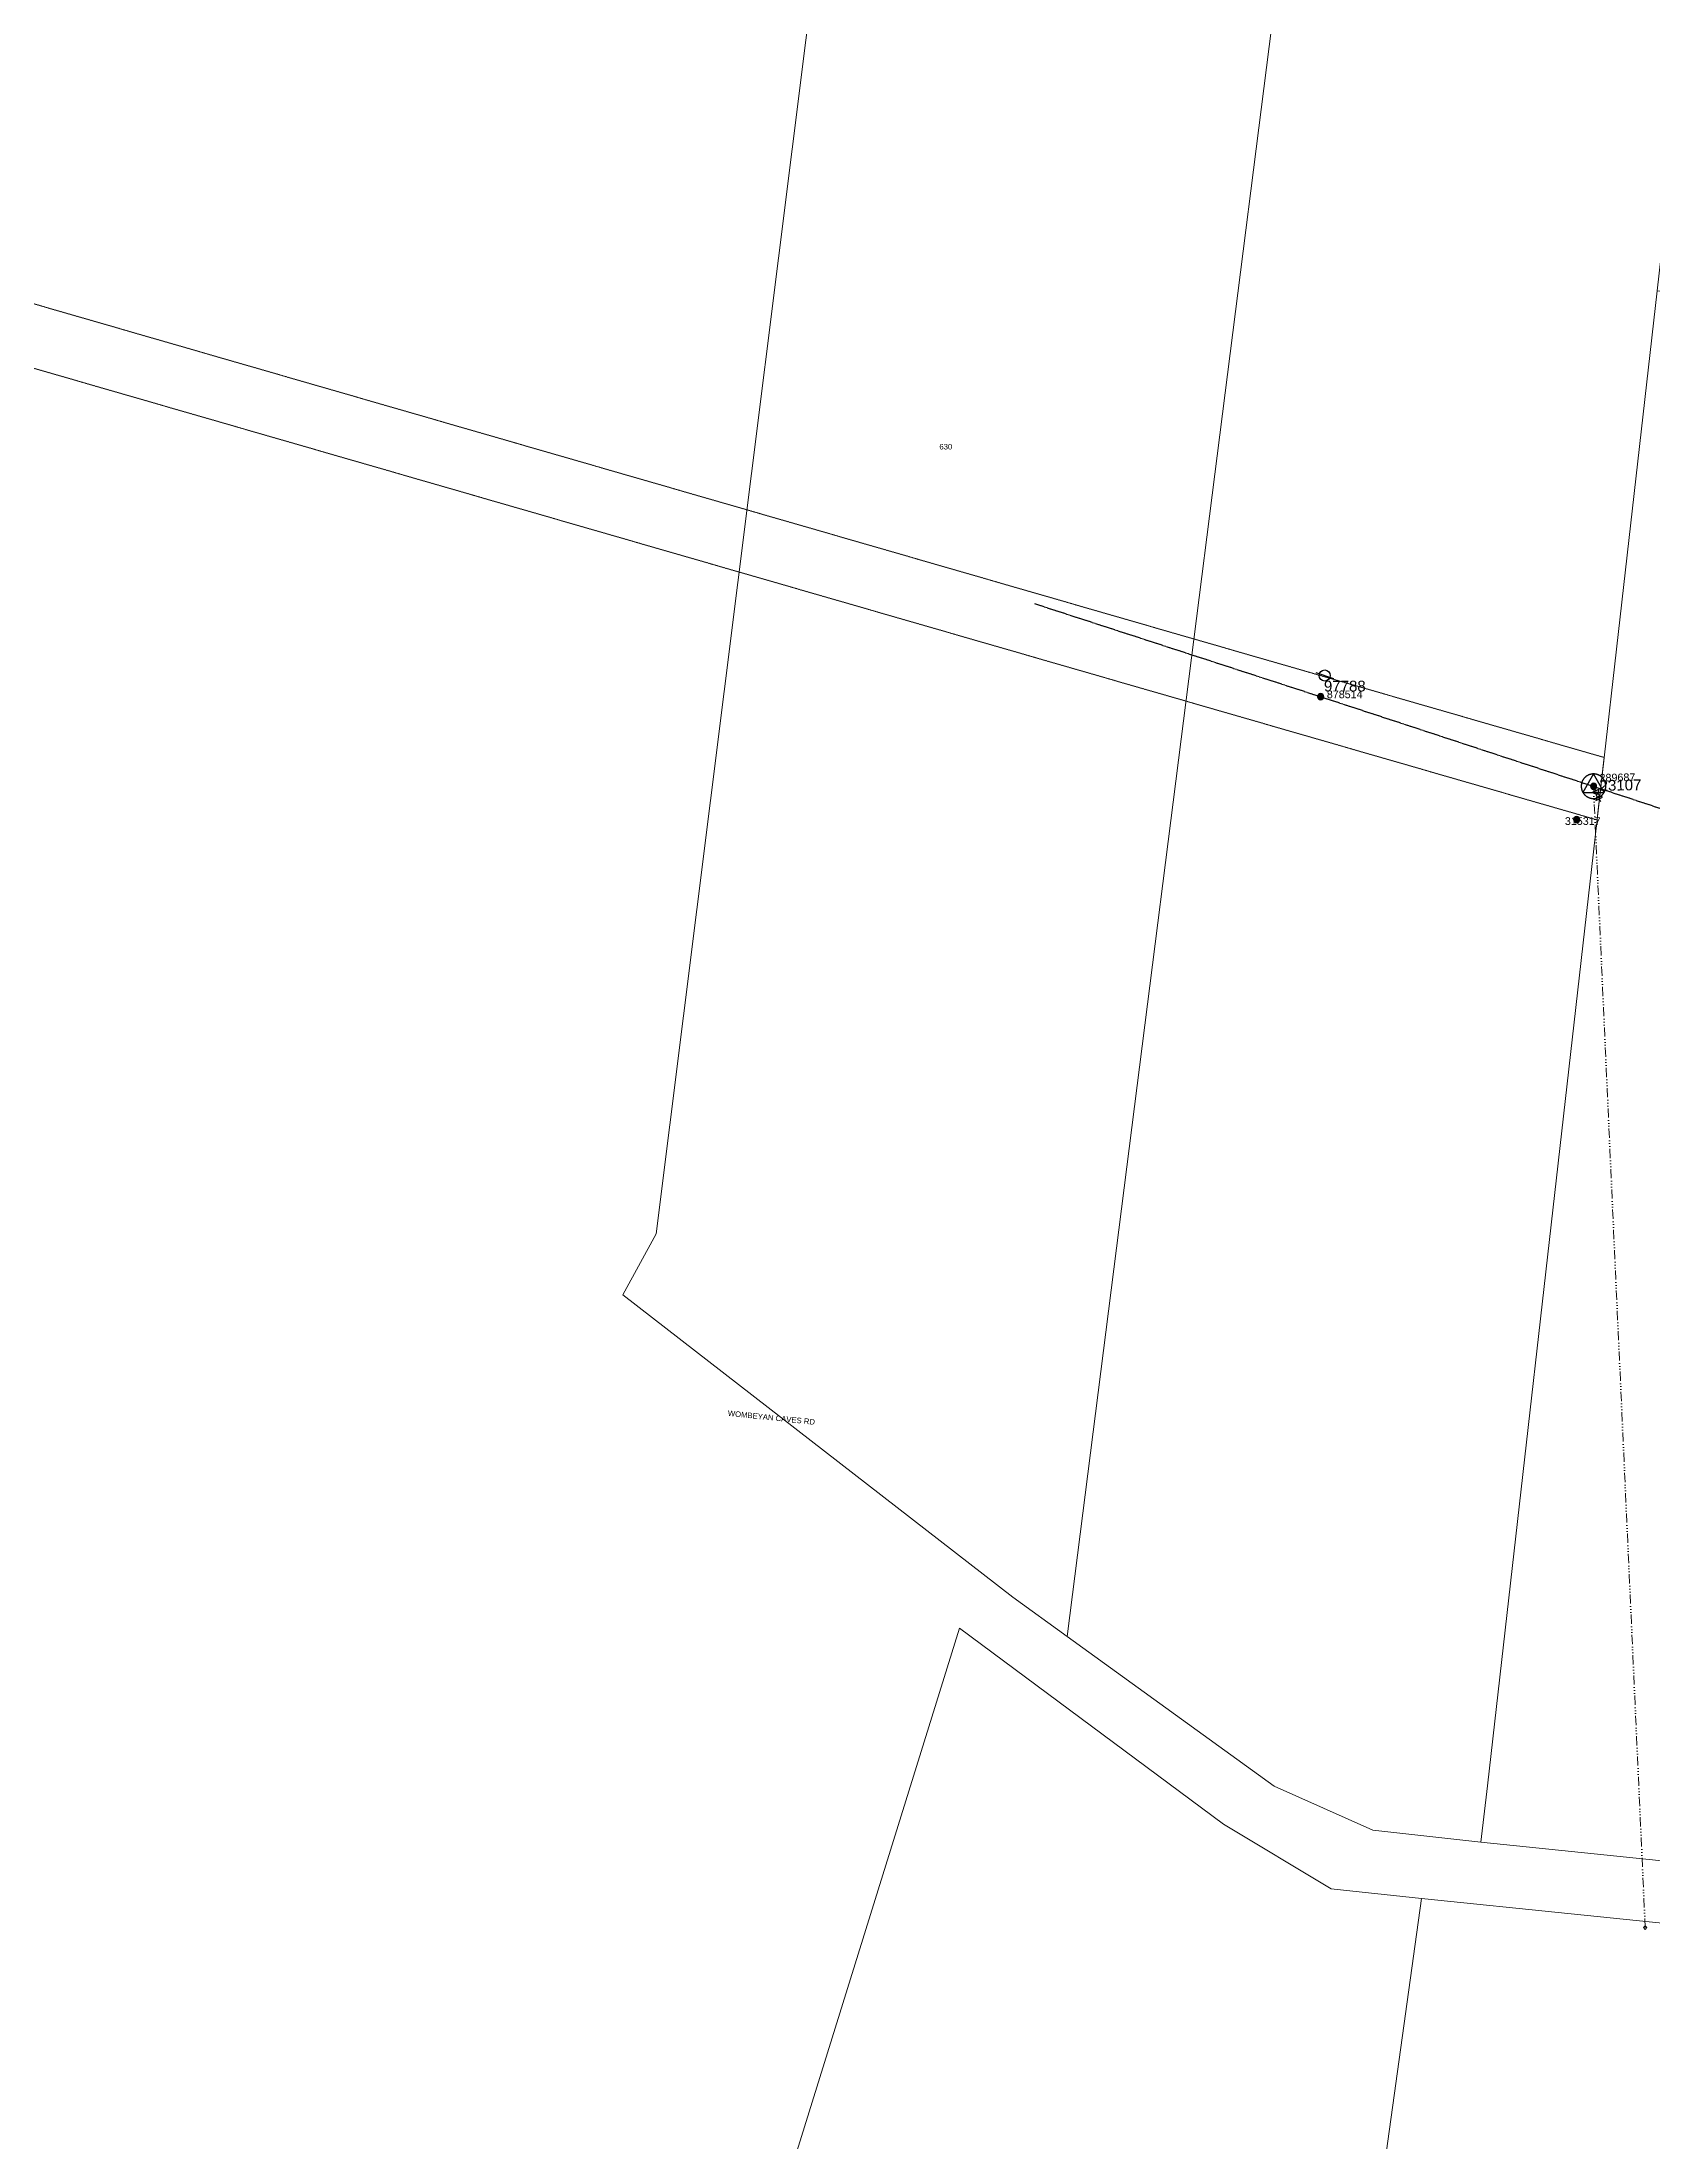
# Model space of a CAD drawing. Header units: metres. Extents: x 254239 to 260101, y 6186854 to 6190266.
# Drawn here: x 255812 to 256336, y 6188101 to 6188785 of the extents above; entities that cross this region are included whole.
import ezdxf
from ezdxf.enums import TextEntityAlignment as Align

# ---------------------------------------------------------------- set-up
doc = ezdxf.new("R2010")
doc.units = ezdxf.units.M
for name, pattern in [('Cable Exist OH', [1, 1, 0]), ('DASHED', [19.05, 12.7, -6.35]), ('HIDDEN2', [0.1875, 0.125, -0.0625]), ('PHANTOMX2', [6.6, 3, -0.75, 0.2, -0.75, 0.2, -0.75, 0.2, -0.75])]:
    doc.linetypes.add(name, pattern=pattern)
doc.layers.get('0').update_dxf_attribs({"color": 6})
for name, color, linetype, lineweight in [('Cadastre Land Parcels_SP_EXT', 118, 'Continuous', 15), ('Cadastre Other Property_SP_EXT', 138, 'DASHED', 15), ('Cadastre Roads_SP_EXT', 218, 'Continuous', 15), ('Mains_HV_EXT', 13, 'Continuous', 25), ('Services_SP_EXT', 42, 'PHANTOMX2', 20)]:
    doc.layers.add(name, color=color, linetype=linetype, lineweight=lineweight)
for name, color, linetype in [('Equip_LV_EXT', 7, 'Continuous'), ('Equip_SP_HV_EXT', 7, 'Continuous'), ('Sub_SP_TR_HV_LV_EXT', 7, 'Continuous'), ('SupportsOH_SP_TR_HV_LV_SL_EXT', 7, 'Continuous')]:
    doc.layers.add(name, color=color, linetype=linetype)
doc.styles.add('HVSW_LABEL', font='arial.ttf', dxfattribs={"height": 3.5})
doc.styles.add('POLE_LABEL', font='arial.ttf', dxfattribs={"height": 2})
doc.styles.get("Standard").update_dxf_attribs({"font": 'arial.ttf'})

# ---------------------------------------------------------------- blocks, each defined once
blk = doc.blocks.new('SUB_POLE_EXT')
at = {"flags": 128}
for points in [[(-0.05, 4), (-0.15, 4), (-0.25, 3.99), (-0.34, 3.99), (-0.44, 3.98), (-0.54, 3.96), (-0.64, 3.95), (-0.73, 3.93), (-0.83, 3.91), (-0.92, 3.89), (-1.02, 3.87), (-1.11, 3.84), (-1.21, 3.81), (-1.3, 3.78), (-1.39, 3.75), (-1.49, 3.71), (-1.58, 3.68), (-1.67, 3.64), (-1.75, 3.59), (-1.84, 3.55), (-1.93, 3.5), (-2.01, 3.46), (-2.1, 3.41), (-2.18, 3.35), (-2.26, 3.3), (-2.34, 3.24), (-2.42, 3.18), (-2.5, 3.12), (-2.58, 3.06), (-2.65, 3), (-2.72, 2.93), (-2.79, 2.86), (-2.86, 2.79), (-2.93, 2.72), (-3, 2.65), (-3.06, 2.58), (-3.12, 2.5), (-3.18, 2.42), (-3.24, 2.34), (-3.3, 2.26), (-3.35, 2.18), (-3.41, 2.1), (-3.46, 2.01), (-3.5, 1.93), (-3.55, 1.84), (-3.59, 1.75), (-3.64, 1.67), (-3.68, 1.58), (-3.71, 1.49), (-3.75, 1.39), (-3.78, 1.3), (-3.81, 1.21), (-3.84, 1.11), (-3.87, 1.02), (-3.89, 0.92), (-3.91, 0.83), (-3.93, 0.73), (-3.95, 0.64), (-3.96, 0.54), (-3.98, 0.44), (-3.99, 0.34), (-3.99, 0.25), (-4, 0.15), (-4, 0.05), (-4, -0.05), (-4, -0.15), (-3.99, -0.25), (-3.99, -0.34), (-3.98, -0.44), (-3.96, -0.54), (-3.95, -0.64), (-3.93, -0.73), (-3.91, -0.83), (-3.89, -0.92), (-3.87, -1.02), (-3.84, -1.11), (-3.81, -1.21), (-3.78, -1.3), (-3.75, -1.39), (-3.71, -1.49), (-3.68, -1.58), (-3.64, -1.67), (-3.59, -1.75), (-3.55, -1.84), (-3.5, -1.93), (-3.46, -2.01), (-3.41, -2.1), (-3.35, -2.18), (-3.3, -2.26), (-3.24, -2.34), (-3.18, -2.42), (-3.12, -2.5), (-3.06, -2.58), (-3, -2.65), (-2.93, -2.72), (-2.86, -2.79), (-2.79, -2.86), (-2.72, -2.93), (-2.65, -3), (-2.58, -3.06), (-2.5, -3.12), (-2.42, -3.18), (-2.34, -3.24), (-2.26, -3.3), (-2.18, -3.35), (-2.1, -3.41), (-2.01, -3.46), (-1.93, -3.5), (-1.84, -3.55), (-1.75, -3.59), (-1.67, -3.64), (-1.58, -3.68), (-1.49, -3.71), (-1.39, -3.75), (-1.3, -3.78), (-1.21, -3.81), (-1.11, -3.84), (-1.02, -3.87), (-0.92, -3.89), (-0.83, -3.91), (-0.73, -3.93), (-0.64, -3.95), (-0.54, -3.96), (-0.44, -3.98), (-0.34, -3.99), (-0.25, -3.99), (-0.15, -4), (-0.05, -4), (0.05, -4), (0.15, -4), (0.25, -3.99), (0.34, -3.99), (0.44, -3.98), (0.54, -3.96), (0.64, -3.95), (0.73, -3.93), (0.83, -3.91), (0.92, -3.89), (1.02, -3.87), (1.11, -3.84), (1.21, -3.81), (1.3, -3.78), (1.39, -3.75), (1.49, -3.71), (1.58, -3.68), (1.67, -3.64), (1.75, -3.59), (1.84, -3.55), (1.93, -3.5), (2.01, -3.46), (2.1, -3.41), (2.18, -3.35), (2.26, -3.3), (2.34, -3.24), (2.42, -3.18), (2.5, -3.12), (2.58, -3.06), (2.65, -3), (2.72, -2.93), (2.79, -2.86), (2.86, -2.79), (2.93, -2.72), (3, -2.65), (3.06, -2.58), (3.12, -2.5), (3.18, -2.42), (3.24, -2.34), (3.3, -2.26), (3.35, -2.18), (3.41, -2.1), (3.46, -2.01), (3.5, -1.93), (3.55, -1.84), (3.59, -1.75), (3.64, -1.67), (3.68, -1.58), (3.71, -1.49), (3.75, -1.39), (3.78, -1.3), (3.81, -1.21), (3.84, -1.11), (3.87, -1.02), (3.89, -0.92), (3.91, -0.83), (3.93, -0.73), (3.95, -0.64), (3.96, -0.54), (3.98, -0.44), (3.99, -0.34), (3.99, -0.25), (4, -0.15), (4, -0.05), (4, 0.05), (4, 0.15), (3.99, 0.25), (3.99, 0.34), (3.98, 0.44), (3.96, 0.54), (3.95, 0.64), (3.93, 0.73), (3.91, 0.83), (3.89, 0.92), (3.87, 1.02), (3.84, 1.11), (3.81, 1.21), (3.78, 1.3), (3.75, 1.39), (3.71, 1.49), (3.68, 1.58), (3.64, 1.67), (3.59, 1.75), (3.55, 1.84), (3.5, 1.93), (3.46, 2.01), (3.41, 2.1), (3.35, 2.18), (3.3, 2.26), (3.24, 2.34), (3.18, 2.42), (3.12, 2.5), (3.06, 2.58), (3, 2.65), (2.93, 2.72), (2.86, 2.79), (2.79, 2.86), (2.72, 2.93), (2.65, 3), (2.58, 3.06), (2.5, 3.12), (2.42, 3.18), (2.34, 3.24), (2.26, 3.3), (2.18, 3.35), (2.1, 3.41), (2.01, 3.46), (1.93, 3.5), (1.84, 3.55), (1.75, 3.59), (1.67, 3.64), (1.58, 3.68), (1.49, 3.71), (1.39, 3.75), (1.3, 3.78), (1.21, 3.81), (1.11, 3.84), (1.02, 3.87), (0.92, 3.89), (0.83, 3.91), (0.73, 3.93), (0.64, 3.95), (0.54, 3.96), (0.44, 3.98), (0.34, 3.99), (0.25, 3.99), (0.15, 4), (0.05, 4)], [(0, 4), (-3.46, -2), (3.46, -2)]]:
    blk.add_lwpolyline(points, close=True, dxfattribs=at)
at = {"flags": 8}
blk.add_attdef('ASSET_NUM', text='', height=2.5, dxfattribs=at).set_placement((0, 7), align=Align.MIDDLE_CENTER)
for tag, flags, p in [('STREET_CODE', 9, (-1.38, 1.45)), ('NO_PHASES', 9, (-1.38, 1.05)), ('OPERATED_BY', 9, (-1.38, 0.65)), ('MAINTAINED_BY', 9, (-1.38, 0.45)), ('ORIENTATION', 9, (-1.38, 0.25)), ('OWNED_BY', 9, (-1.38, 0.05)), ('CONSTRUCTED_VOLTAGE', 9, (-1.13, 0.75)), ('OPERATING_VOLTAGE', 9, (-1.13, 0.35)), ('STATE', 9, (-1.38, -0.35)), ('USAGE', 9, (-1.38, -0.75)), ('LEGEND', 9, (-1.38, -0.95)), ('SUBURB', 9, (-1.38, -1.15)), ('STREETNAME', 9, (-1.38, -1.35)), ('LOCATION', 9, (-1.38, -1.55)), ('NOTES', 9, (-1.38, -1.75)), ('Z', 1, (-1.38, -1.95)), ('SECONDARY_VOLTAGE', 9, (-1.13, -0.65)), ('SUBSTATION_TYPE', 9, (-1.13, -1.05))]:
    blk.add_attdef(tag, text='', height=0.1, dxfattribs=dict(flags=flags)).set_placement(p, align=Align.MIDDLE_LEFT)
blk = doc.blocks.new('LV_OH_LINKS_DISTFUSE_EXT')
for p, q in [((0, 0), (0.96, 0)), ((3.84, 0), (4.8, 0))]:
    blk.add_line(p, q)
blk.add_lwpolyline([(3.84, -1.2), (3.84, 1.2), (0.96, -1.2), (0.96, 1.2)], close=True)
at = {"flags": 9}
for tag, p in [('ACTUAL_STATUS', (0, 0)), ('CONSTRUCTED_VOLTAGE', (0, -0.2)), ('OPERATING_VOLTAGE', (0, -0.6)), ('ORIENTATION', (0, -0.8)), ('OWNED_BY', (0, -1)), ('STATE', (0, -1.2)), ('SWITCH_TYPE', (0, -1.4)), ('NO_PHASES', (0, -0.4)), ('USAGE', (0, -1.6)), ('NOTES', (0, -1.8))]:
    blk.add_attdef(tag, text='', height=0.2, dxfattribs=at).set_placement(p, align=Align.MIDDLE_LEFT)
at = {"flags": 1}
blk.add_attdef('Z', (0, 0), '', height=0.2, dxfattribs=at)
blk = doc.blocks.new('CCP_EXT')
blk.add_wipeout([(0, 0.57), (0.57, 0), (0, -0.57), (-0.57, 0)])
blk.add_lwpolyline([(-0.57, 0), (0, 0.57), (0.57, 0), (0, -0.57), (-0.57, 0)])
at = {"flags": 1}
blk.add_attdef('Z', (0, 0), '', height=0.2, dxfattribs=at)
at = {"flags": 9}
for tag, p in [('CCP_TYPE', (0, 0)), ('CONSTRUCTED_VOLTAGE', (0, -0.2)), ('OPERATING_VOLTAGE', (0, -0.6)), ('ORIENTATION', (0, -0.8)), ('OWNED_BY', (0, -1)), ('STATE', (0, -1.8)), ('NO_PHASES', (0, -0.4)), ('USAGE', (0, -1.2)), ('LEGEND', (0, -1.4)), ('LIFE_SUPPORT', (0, -1.6)), ('NOTES', (0, -2))]:
    blk.add_attdef(tag, text='', height=0.2, dxfattribs=at).set_placement(p, align=Align.MIDDLE_LEFT)
blk = doc.blocks.new('POLE_EXT')
blk.add_hatch(color=256).paths.add_polyline_path([(-1, 0, 1), (1, 0, 1)])
blk.add_lwpolyline([(-1, 0, 1), (1, 0, 1)], format="xyb", close=True)
at = {"flags": 8}
blk.add_attdef('pNumber', text='', height=2, dxfattribs=at).set_placement((2.5, 2.5), align=Align.MIDDLE_CENTER)
at = {"style": 'POLE_LABEL', "flags": 9}
for tag, p in [('STRUCTURE_PLANT_NUMBER', (1.35, 0.03)), ('STREET_CODE', (1.35, -0.2))]:
    blk.add_attdef(tag, text='', height=0.2, dxfattribs=at).set_placement(p, align=Align.MIDDLE_LEFT)
at = {"flags": 9}
for tag, p in [('OWNED_BY', (1.35, -0.4)), ('SPECIAL_USE', (1.35, -0.8)), ('STATE', (1.35, -1)), ('cLV', (1.35, -1.4)), ('hDepth', (1.35, -1.6)), ('hDia', (1.35, -1.8)), ('cHV', (1.35, -2)), ('cLinedev', (1.35, -3.4)), ('pExisting', (1.35, -3.8)), ('pFooting', (1.35, -4.4)), ('pNew', (1.35, -4.6)), ('pRelocate', (1.35, -5)), ('pRemove', (1.35, -5.2)), ('pReplace', (1.35, -5.4)), ('pStay', (1.35, -5.6)), ('pType', (1.35, -5.8)), ('cspan', (1.35, -6)), ('STREETNAME', (1.35, -6.2)), ('SUBURB', (1.35, -6.4)), ('PARENT', (1.35, -0.6)), ('USAGE', (1.35, -1.2)), ('LBRACKET', (1.35, -2.2)), ('LExisting', (1.35, -2.4)), ('LANTNUMBER', (1.35, -2.6)), ('LOther', (1.35, -2.8)), ('LRemove', (1.35, -3)), ('LEGEND', (1.35, -3.2)), ('LOCATION', (1.35, -3.6)), ('PFNUMBER', (1.35, -4)), ('NEWPFNUMBER', (1.35, -4.2)), ('NOTES', (1.35, -6.6)), ('MAINTAINED_BY', (1.36, -6.81)), ('OPERATED_BY', (1.36, -7.01))]:
    blk.add_attdef(tag, text='', height=0.2, dxfattribs=at).set_placement(p, align=Align.MIDDLE_LEFT)
at = {"flags": 1}
blk.add_attdef('Z', (1.35, -7.33), '', height=0.2, dxfattribs=at)
blk = doc.blocks.new('HV_ABS_CLOSED_EXT')
blk.add_line((-3, 6.87), (3, 6.87))
blk.add_circle((0, 6.87), 1.8)
at = {"flags": 1}
blk.add_attdef('Z', (0, 0), '', height=0.2, dxfattribs=at)
at = {"style": 'HVSW_LABEL'}
for tag, height, flags, p in [('ASSET_NUM', 3.5, 8, (2, 2)), ('STREET_CODE', 0.2, 9, (0, -0.2))]:
    blk.add_attdef(tag, text='', height=height, dxfattribs=dict(at, flags=flags)).set_placement(p, align=Align.MIDDLE_LEFT)
at = {"flags": 9}
for tag, p in [('ACTUAL_STATUS', (0, -0.4)), ('CONSTRUCTED_VOLTAGE', (0, -0.6)), ('OPERATING_VOLTAGE', (0, -1)), ('ORIENTATION', (0, -1.2)), ('OWNED_BY', (0, -1.4)), ('STATE', (0, -1.6)), ('SWITCH_TYPE', (0, -1.8)), ('STREETNAME', (0, -2.6)), ('SUBURB', (0, -2.8)), ('NO_PHASES', (0, -0.8)), ('USAGE', (0, -2)), ('LEGEND', (0, -2.2)), ('LOCATION', (0, -2.4)), ('NOTES', (0, -3))]:
    blk.add_attdef(tag, text='', height=0.2, dxfattribs=at).set_placement(p, align=Align.MIDDLE_LEFT)

msp = doc.modelspace()

# ---------------------------------------------------------------- linework, layer by layer
at = {"layer": 'Cadastre Land Parcels_SP_EXT', "linetype": 'Continuous'}
for points in [[(256367.598, 6188972.226), (256378.165, 6189053.536), (256386.729, 6189120.03), (256413.799, 6189329.123), (256417.739, 6189359.583), (256407.77, 6189360.894), (256406.377, 6189350.1), (256376.144, 6189116.755), (256367.58, 6189050.261), (256356.617, 6188973.492), (256354.103, 6188953.557), (256235.126, 6188968.74), (256145.853, 6188265.741), (256213.284, 6188216.954), (256245.356, 6188202.662), (256280.585, 6188198.689), (256282.679, 6188217.06), (256337.917, 6188703.774), (256366.101, 6188952.095), (256775.22, 6188904.589), (256778.019, 6188922.066), (256367.598, 6188972.226)], [(256235.126, 6188968.74), (256142.631, 6188980.545), (256086.088, 6188987.805), (256082.858, 6188962.044), (256011.986, 6188396.837), (256001.115, 6188376.901), (256128.185, 6188278.524), (256145.853, 6188265.741), (256235.126, 6188968.74)], [(257109.144, 6188113.454), (257160.051, 6188604.609), (256756.985, 6188653.235), (256337.917, 6188703.774), (256282.679, 6188217.06), (256280.585, 6188198.689), (257109.144, 6188113.454)], [(256182.417, 6187612.5), (256261.194, 6188180.42), (256231.767, 6188183.535), (256196.72, 6188204.596), (256110.808, 6188268.452), (255965.832, 6187802.299), (255952.324, 6187799.7), (256115.812, 6187641.815), (256182.417, 6187612.5)], [(256343.678, 6187559.681), (256428.59, 6187971.26), (256407.452, 6188165.379), (256261.194, 6188180.42), (256182.417, 6187612.5), (256315.592, 6187553.883), (256327.091, 6187552.182), (256343.678, 6187559.681)]]:
    msp.add_lwpolyline(points, close=True, dxfattribs=at)
at = {"layer": 'Mains_HV_EXT', "linetype": 'Cable Exist OH'}
msp.add_lwpolyline([(256135.186, 6188601.977), (256228.3886, 6188571.6621)], dxfattribs=at)

# ---------------------------------------------------------------- block references
at = {"layer": 'Equip_LV_EXT', "rotation": 294.7310837257061}
msp.add_blockref('LV_OH_LINKS_DISTFUSE_EXT', (256317.5065, 6188541.8908), dxfattribs=at)
at = {"layer": 'Equip_SP_HV_EXT'}
ref = msp.add_blockref('HV_ABS_CLOSED_EXT', (256227.4487, 6188572.0649), dxfattribs=dict(at, rotation=340.9151214987029))
ref.add_attrib('ASSET_NUM', '97788', dxfattribs={"layer": '0', "height": 3.5, "style": 'HVSW_LABEL'}).set_placement((256229.4487, 6188572.3149), align=Align.BOTTOM_LEFT)
at = {"layer": 'Sub_SP_TR_HV_LV_EXT'}
ref = msp.add_blockref('SUB_POLE_EXT', (256317.2252, 6188542.5028), dxfattribs=at)
ref.add_attrib('ASSET_NUM', '23107', dxfattribs={"layer": '0', "height": 3.5, "rotation": 1}).set_placement((256319.2252, 6188542.7528), align=Align.MIDDLE_LEFT)
at = {"layer": 'SupportsOH_SP_TR_HV_LV_SL_EXT'}
ref = msp.add_blockref('POLE_EXT', (256228.3885, 6188571.6621), dxfattribs=at)
ref.add_attrib('ASSET_NUM', '878514', dxfattribs={"layer": '0', "height": 2.5, "style": 'POLE_LABEL'}).set_placement((256230.3885, 6188572.4121), align=Align.MIDDLE_LEFT)
ref = msp.add_blockref('POLE_EXT', (256311.725, 6188531.664), dxfattribs=at)
ref.add_attrib('ASSET_NUM', '315317', dxfattribs={"layer": '0', "height": 2.5, "style": 'POLE_LABEL'}).set_placement((256313.725, 6188532.414), align=Align.TOP_CENTER)

# ---------------------------------------------------------------- texts
at = {"layer": 'Cadastre Land Parcels_SP_EXT'}
msp.add_text('630', height=1.8, dxfattribs=at).set_placement((256104.2303, 6188652.1422))
at = {"layer": 'Cadastre Roads_SP_EXT'}
msp.add_text('WOMBEYAN CAVES RD', height=1.8, rotation=354.126678, dxfattribs=at).set_placement((256035.2745, 6188337.5242))

# ---------------------------------------------------------------- next in the draw order: block references
at = {"layer": 'Services_SP_EXT'}
for p in [(256318.6393, 6188539.5359), (256334.0632, 6188170.9139)]:
    msp.add_blockref('CCP_EXT', p, dxfattribs=at)

# ---------------------------------------------------------------- next in the draw order: linework, layer by layer
at = {"layer": 'Cadastre Other Property_SP_EXT', "linetype": 'HIDDEN2'}
msp.add_lwpolyline([(254239.3075, 6189219.9995), (254270.6226, 6189188.6358), (255131.5656, 6188900.5016), (254865.0059, 6188566.4931), (254880.8411, 6188557.41), (255151.6962, 6188893.7644), (255705.5134, 6188708.5654), (256318.37, 6188531.5554), (256320.6752, 6188551.8674), (255708.0173, 6188728.834), (254239.3075, 6189219.9995)], close=True, dxfattribs=at)
at = {"layer": 'Mains_HV_EXT', "linetype": 'Cable Exist OH'}
for points in [[(256228.3885, 6188571.662), (256317.2863, 6188542.4566)], [(256317.2863, 6188542.4566), (256329.0699, 6188538.5853), (256418.9086, 6188508.8271)]]:
    msp.add_lwpolyline(points, dxfattribs=at)
at = {"layer": 'Services_SP_EXT'}
for points in [[(256317.1586, 6188542.4884), (256318.6393, 6188539.5359)], [(256334.0633, 6188170.9139), (256317.2102, 6188542.3958)]]:
    msp.add_lwpolyline(points, dxfattribs=at)

# ---------------------------------------------------------------- next in the draw order: block references
at = {"layer": 'SupportsOH_SP_TR_HV_LV_SL_EXT'}
ref = msp.add_blockref('POLE_EXT', (256317.2252, 6188542.5029), dxfattribs=at)
ref.add_attrib('ASSET_NUM', '289687', dxfattribs={"layer": '0', "height": 2.5, "rotation": 1, "style": 'POLE_LABEL'}).set_placement((256319.2252, 6188543.2529), align=Align.BOTTOM_LEFT)

doc.saveas('drawing.dxf')
